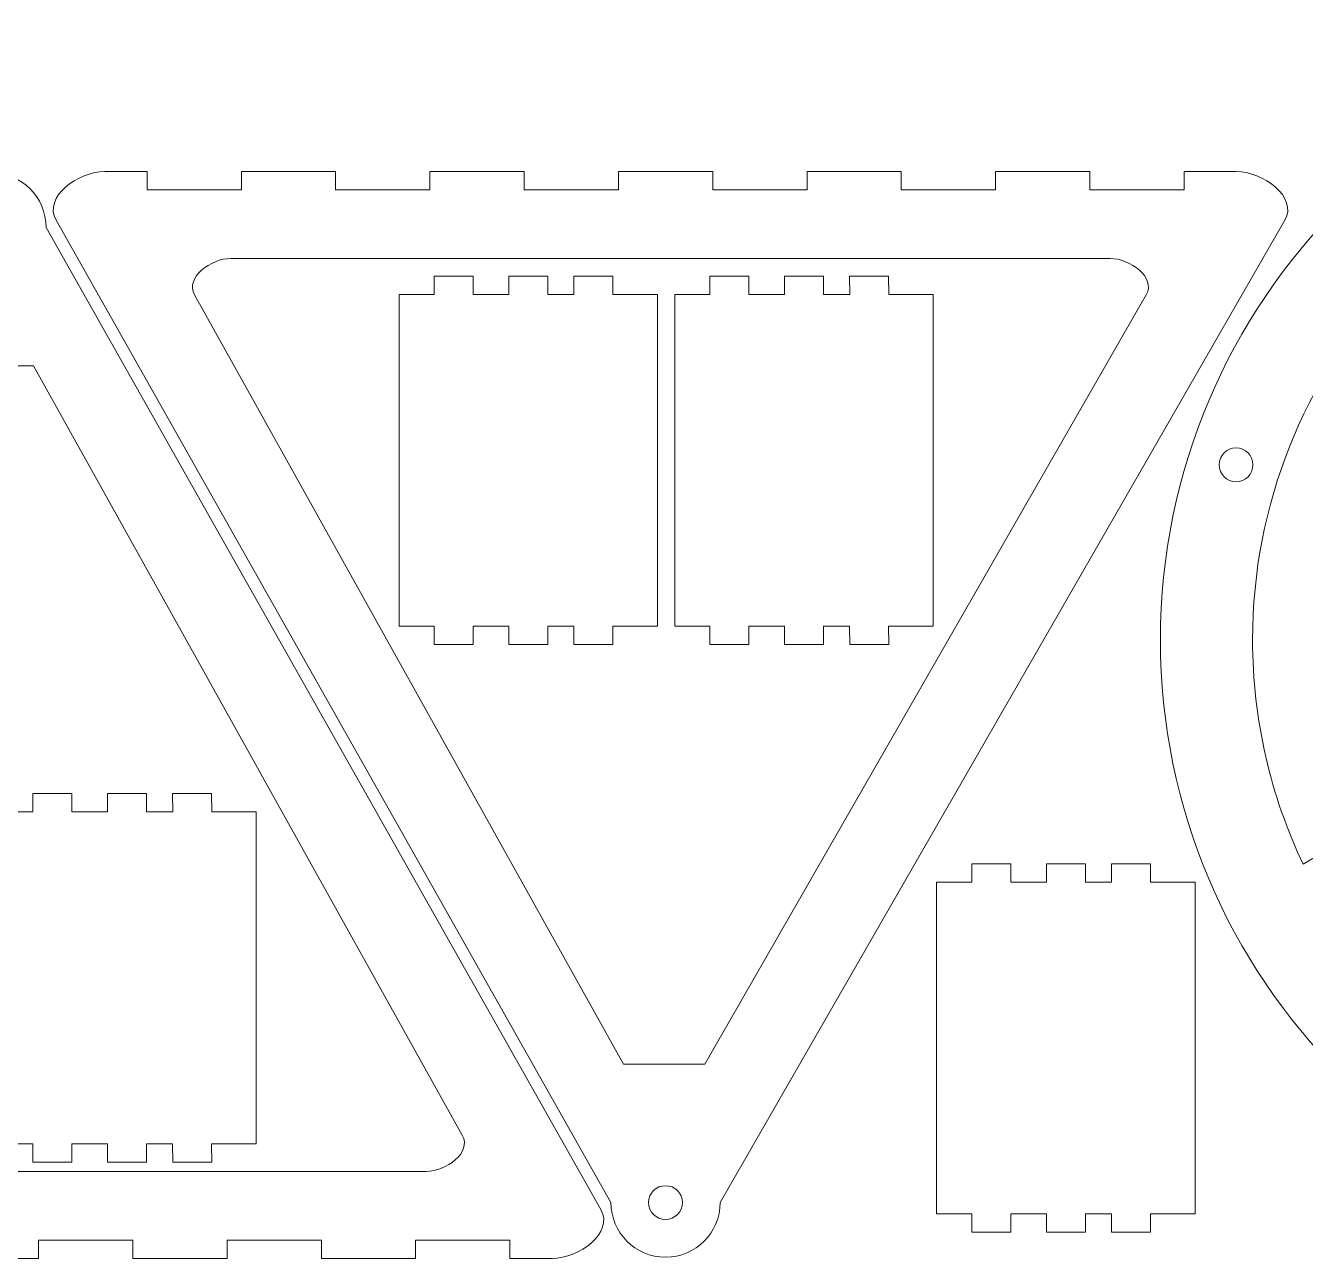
# Model space of a CAD drawing. Header units: millimetres. Extents: x -535 to 505, y -208 to 234.
# Drawn here: x -263.4 to -55.1, y -207.5 to -6.8 of the extents above; entities that cross this region are included whole.
import ezdxf

# ---------------------------------------------------------------- set-up
doc = ezdxf.new("R2010")
doc.units = ezdxf.units.MM
doc.header["$MEASUREMENT"] = 0
doc.layers.add('Capa 1', color=7, linetype='Continuous')

msp = doc.modelspace()

# ---------------------------------------------------------------- linework, layer by layer
at = {"layer": 'Capa 1', "color": 250, "lineweight": 20}
for points, knots in [([(21.3496, -6.7857), (76.5781, -6.7857), (121.3496, -51.5572), (121.3496, -106.7857), (121.3496, -106.7857), (121.3496, -162.0142), (76.5781, -206.7857), (21.3496, -206.7857), (21.3496, -206.7857), (-33.8789, -206.7857), (-78.6504, -162.0142), (-78.6504, -106.7857), (-78.6504, -106.7857), (-78.6504, -51.5572), (-33.8789, -6.7857), (21.3496, -6.7857)], [0, 0, 0, 0, 0.2, 0.2, 0.2, 0.2, 0.4, 0.4, 0.4, 0.4, 0.6, 0.6, 0.6, 0.6, 1, 1, 1, 1]), ([(-55.41, -143.3336), (-60.6927, -132.2629), (-63.6504, -119.8699), (-63.6504, -106.7857), (-63.6504, -106.7857), (-63.6504, -62.3694), (-29.5809, -25.9166), (13.8496, -22.1188), (13.8496, -22.1188), (13.8496, -22.1188), (13.8496, -102.0061), (13.8496, -102.0061), (13.8496, -102.0061), (13.6954, -102.2475), (13.5526, -102.497), (13.4219, -102.7535), (13.4219, -102.7535), (13.4219, -102.7535), (-55.41, -143.3336), (-55.41, -143.3336)], [0, 0, 0, 0, 0.16666667, 0.16666667, 0.16666667, 0.16666667, 0.33333333, 0.33333333, 0.33333333, 0.33333333, 0.5, 0.5, 0.5, 0.5, 0.66666667, 0.66666667, 0.66666667, 0.66666667, 1, 1, 1, 1]), ([(-260.0391, -39.6363), (-260.0391, -39.6363), (-169.7281, -199.5509), (-169.7281, -199.5509), (-169.7281, -199.5509), (-167.5793, -203.3557), (-173.304, -207.4963), (-177.6735, -207.4963), (-177.6735, -207.4963), (-177.6735, -207.4963), (-184.5402, -207.4963), (-184.5402, -207.4963), (-184.5402, -207.4963), (-184.5402, -207.4963), (-184.5402, -204.5385), (-184.5402, -204.5385), (-184.5402, -204.5385), (-184.5402, -204.5385), (-199.8862, -204.5385), (-199.8862, -204.5385), (-199.8862, -204.5385), (-199.8862, -204.5385), (-199.8862, -207.4963), (-199.8862, -207.4963), (-199.8862, -207.4963), (-199.8862, -207.4963), (-215.2322, -207.4963), (-215.2322, -207.4963), (-215.2322, -207.4963), (-215.2322, -207.4963), (-215.2322, -204.5385), (-215.2322, -204.5385), (-215.2322, -204.5385), (-215.2322, -204.5385), (-230.5782, -204.5385), (-230.5782, -204.5385), (-230.5782, -204.5385), (-230.5782, -204.5385), (-230.5782, -207.4963), (-230.5782, -207.4963), (-230.5782, -207.4963), (-230.5782, -207.4963), (-245.9242, -207.4963), (-245.9242, -207.4963), (-245.9242, -207.4963), (-245.9242, -207.4963), (-245.9242, -204.5385), (-245.9242, -204.5385), (-245.9242, -204.5385), (-245.9242, -204.5385), (-261.2702, -204.5385), (-261.2702, -204.5385), (-261.2702, -204.5385), (-261.2702, -204.5385), (-261.2702, -207.4963), (-261.2702, -207.4963), (-261.2702, -207.4963), (-261.2702, -207.4963), (-276.6162, -207.4963), (-276.6162, -207.4963), (-276.6162, -207.4963), (-276.6162, -207.4963), (-276.6162, -204.5385), (-276.6162, -204.5385), (-276.6162, -204.5385), (-276.6162, -204.5385), (-291.9622, -204.5385), (-291.9622, -204.5385), (-291.9622, -204.5385), (-291.9622, -204.5385), (-291.9622, -207.4963), (-291.9622, -207.4963), (-291.9622, -207.4963), (-291.9622, -207.4963), (-307.3082, -207.4963), (-307.3082, -207.4963), (-307.3082, -207.4963), (-307.3082, -207.4963), (-307.3082, -204.5385), (-307.3082, -204.5385), (-307.3082, -204.5385), (-307.3082, -204.5385), (-322.6542, -204.5385), (-322.6542, -204.5385), (-322.6542, -204.5385), (-322.6542, -204.5385), (-322.6542, -207.4963), (-322.6542, -207.4963), (-322.6542, -207.4963), (-322.6542, -207.4963), (-338.0002, -207.4963), (-338.0002, -207.4963), (-338.0002, -207.4963), (-338.0002, -207.4963), (-338.0002, -204.5385), (-338.0002, -204.5385), (-338.0002, -204.5385), (-338.0002, -204.5385), (-353.3462, -204.5385), (-353.3462, -204.5385), (-353.3462, -204.5385), (-353.3462, -204.5385), (-353.3462, -207.4963), (-353.3462, -207.4963), (-353.3462, -207.4963), (-353.3462, -207.4963), (-361.7976, -207.4963), (-361.7976, -207.4963), (-361.7976, -207.4963), (-366.1671, -207.4963), (-371.9208, -203.3397), (-369.743, -199.5509), (-369.743, -199.5509), (-369.743, -199.5509), (-277.8245, -39.6363), (-277.8245, -39.6363), (-277.8245, -39.6363), (-277.8245, -34.725), (-273.8431, -30.7436), (-268.9318, -30.7436), (-268.9318, -30.7436), (-264.0205, -30.7436), (-260.0391, -34.725), (-260.0391, -39.6363)], [0, 0, 0, 0, 0.03125, 0.03125, 0.03125, 0.03125, 0.0625, 0.0625, 0.0625, 0.0625, 0.09375, 0.09375, 0.09375, 0.09375, 0.125, 0.125, 0.125, 0.125, 0.15625, 0.15625, 0.15625, 0.15625, 0.1875, 0.1875, 0.1875, 0.1875, 0.21875, 0.21875, 0.21875, 0.21875, 0.25, 0.25, 0.25, 0.25, 0.28125, 0.28125, 0.28125, 0.28125, 0.3125, 0.3125, 0.3125, 0.3125, 0.34375, 0.34375, 0.34375, 0.34375, 0.375, 0.375, 0.375, 0.375, 0.40625, 0.40625, 0.40625, 0.40625, 0.4375, 0.4375, 0.4375, 0.4375, 0.46875, 0.46875, 0.46875, 0.46875, 0.5, 0.5, 0.5, 0.5, 0.53125, 0.53125, 0.53125, 0.53125, 0.5625, 0.5625, 0.5625, 0.5625, 0.59375, 0.59375, 0.59375, 0.59375, 0.625, 0.625, 0.625, 0.625, 0.65625, 0.65625, 0.65625, 0.65625, 0.6875, 0.6875, 0.6875, 0.6875, 0.71875, 0.71875, 0.71875, 0.71875, 0.75, 0.75, 0.75, 0.75, 0.78125, 0.78125, 0.78125, 0.78125, 0.8125, 0.8125, 0.8125, 0.8125, 0.84375, 0.84375, 0.84375, 0.84375, 0.875, 0.875, 0.875, 0.875, 0.90625, 0.90625, 0.90625, 0.90625, 0.9375, 0.9375, 0.9375, 0.9375, 1, 1, 1, 1]), ([(-168.1014, -198.4035), (-168.1014, -198.4035), (-258.4124, -38.4889), (-258.4124, -38.4889), (-258.4124, -38.4889), (-260.5612, -34.6841), (-254.8365, -30.5435), (-250.467, -30.5435), (-250.467, -30.5435), (-250.467, -30.5435), (-243.6003, -30.5435), (-243.6003, -30.5435), (-243.6003, -30.5435), (-243.6003, -30.5435), (-243.6003, -33.5013), (-243.6003, -33.5013), (-243.6003, -33.5013), (-243.6003, -33.5013), (-228.2543, -33.5013), (-228.2543, -33.5013), (-228.2543, -33.5013), (-228.2543, -33.5013), (-228.2543, -30.5435), (-228.2543, -30.5435), (-228.2543, -30.5435), (-228.2543, -30.5435), (-212.9083, -30.5435), (-212.9083, -30.5435), (-212.9083, -30.5435), (-212.9083, -30.5435), (-212.9083, -33.5013), (-212.9083, -33.5013), (-212.9083, -33.5013), (-212.9083, -33.5013), (-197.5623, -33.5013), (-197.5623, -33.5013), (-197.5623, -33.5013), (-197.5623, -33.5013), (-197.5623, -30.5435), (-197.5623, -30.5435), (-197.5623, -30.5435), (-197.5623, -30.5435), (-182.2163, -30.5435), (-182.2163, -30.5435), (-182.2163, -30.5435), (-182.2163, -30.5435), (-182.2163, -33.5013), (-182.2163, -33.5013), (-182.2163, -33.5013), (-182.2163, -33.5013), (-166.8703, -33.5013), (-166.8703, -33.5013), (-166.8703, -33.5013), (-166.8703, -33.5013), (-166.8703, -30.5435), (-166.8703, -30.5435), (-166.8703, -30.5435), (-166.8703, -30.5435), (-151.5243, -30.5435), (-151.5243, -30.5435), (-151.5243, -30.5435), (-151.5243, -30.5435), (-151.5243, -33.5013), (-151.5243, -33.5013), (-151.5243, -33.5013), (-151.5243, -33.5013), (-136.1783, -33.5013), (-136.1783, -33.5013), (-136.1783, -33.5013), (-136.1783, -33.5013), (-136.1783, -30.5435), (-136.1783, -30.5435), (-136.1783, -30.5435), (-136.1783, -30.5435), (-120.8323, -30.5435), (-120.8323, -30.5435), (-120.8323, -30.5435), (-120.8323, -30.5435), (-120.8323, -33.5013), (-120.8323, -33.5013), (-120.8323, -33.5013), (-120.8323, -33.5013), (-105.4863, -33.5013), (-105.4863, -33.5013), (-105.4863, -33.5013), (-105.4863, -33.5013), (-105.4863, -30.5435), (-105.4863, -30.5435), (-105.4863, -30.5435), (-105.4863, -30.5435), (-90.1403, -30.5435), (-90.1403, -30.5435), (-90.1403, -30.5435), (-90.1403, -30.5435), (-90.1403, -33.5013), (-90.1403, -33.5013), (-90.1403, -33.5013), (-90.1403, -33.5013), (-74.7943, -33.5013), (-74.7943, -33.5013), (-74.7943, -33.5013), (-74.7943, -33.5013), (-74.7943, -30.5435), (-74.7943, -30.5435), (-74.7943, -30.5435), (-74.7943, -30.5435), (-66.3429, -30.5435), (-66.3429, -30.5435), (-66.3429, -30.5435), (-61.9734, -30.5435), (-56.2197, -34.7001), (-58.3975, -38.4889), (-58.3975, -38.4889), (-58.3975, -38.4889), (-150.316, -198.4035), (-150.316, -198.4035), (-150.316, -198.4035), (-150.316, -203.3148), (-154.2974, -207.2962), (-159.2087, -207.2962), (-159.2087, -207.2962), (-164.12, -207.2962), (-168.1014, -203.3148), (-168.1014, -198.4035)], [0, 0, 0, 0, 0.03125, 0.03125, 0.03125, 0.03125, 0.0625, 0.0625, 0.0625, 0.0625, 0.09375, 0.09375, 0.09375, 0.09375, 0.125, 0.125, 0.125, 0.125, 0.15625, 0.15625, 0.15625, 0.15625, 0.1875, 0.1875, 0.1875, 0.1875, 0.21875, 0.21875, 0.21875, 0.21875, 0.25, 0.25, 0.25, 0.25, 0.28125, 0.28125, 0.28125, 0.28125, 0.3125, 0.3125, 0.3125, 0.3125, 0.34375, 0.34375, 0.34375, 0.34375, 0.375, 0.375, 0.375, 0.375, 0.40625, 0.40625, 0.40625, 0.40625, 0.4375, 0.4375, 0.4375, 0.4375, 0.46875, 0.46875, 0.46875, 0.46875, 0.5, 0.5, 0.5, 0.5, 0.53125, 0.53125, 0.53125, 0.53125, 0.5625, 0.5625, 0.5625, 0.5625, 0.59375, 0.59375, 0.59375, 0.59375, 0.625, 0.625, 0.625, 0.625, 0.65625, 0.65625, 0.65625, 0.65625, 0.6875, 0.6875, 0.6875, 0.6875, 0.71875, 0.71875, 0.71875, 0.71875, 0.75, 0.75, 0.75, 0.75, 0.78125, 0.78125, 0.78125, 0.78125, 0.8125, 0.8125, 0.8125, 0.8125, 0.84375, 0.84375, 0.84375, 0.84375, 0.875, 0.875, 0.875, 0.875, 0.90625, 0.90625, 0.90625, 0.90625, 0.9375, 0.9375, 0.9375, 0.9375, 1, 1, 1, 1]), ([(-152.8272, -175.847), (-152.8272, -175.847), (-166.0293, -175.847), (-166.0293, -175.847), (-166.0293, -175.847), (-166.0293, -175.847), (-235.8572, -50.5979), (-235.8572, -50.5979), (-235.8572, -50.5979), (-237.4366, -47.7651), (-233.2026, -44.7), (-229.9593, -44.7), (-229.9593, -44.7), (-229.9593, -44.7), (-86.8532, -44.7), (-86.8532, -44.7), (-86.8532, -44.7), (-83.6099, -44.7), (-79.3408, -47.7843), (-80.9553, -50.5979), (-80.9553, -50.5979), (-80.9553, -50.5979), (-152.8272, -175.847), (-152.8272, -175.847)], [0, 0, 0, 0, 0.14285714, 0.14285714, 0.14285714, 0.14285714, 0.28571429, 0.28571429, 0.28571429, 0.28571429, 0.42857143, 0.42857143, 0.42857143, 0.42857143, 0.57142857, 0.57142857, 0.57142857, 0.57142857, 0.71428571, 0.71428571, 0.71428571, 0.71428571, 1, 1, 1, 1]), ([(-275.3133, -62.1928), (-275.3133, -62.1928), (-262.1112, -62.1928), (-262.1112, -62.1928), (-262.1112, -62.1928), (-262.1112, -62.1928), (-192.2833, -187.4419), (-192.2833, -187.4419), (-192.2833, -187.4419), (-190.7039, -190.2747), (-194.9379, -193.3398), (-198.1812, -193.3398), (-198.1812, -193.3398), (-198.1812, -193.3398), (-341.2873, -193.3398), (-341.2873, -193.3398), (-341.2873, -193.3398), (-344.5306, -193.3398), (-348.7997, -190.2555), (-347.1852, -187.4419), (-347.1852, -187.4419), (-347.1852, -187.4419), (-275.3133, -62.1928), (-275.3133, -62.1928)], [0, 0, 0, 0, 0.14285714, 0.14285714, 0.14285714, 0.14285714, 0.28571429, 0.28571429, 0.28571429, 0.28571429, 0.42857143, 0.42857143, 0.42857143, 0.42857143, 0.57142857, 0.57142857, 0.57142857, 0.57142857, 0.71428571, 0.71428571, 0.71428571, 0.71428571, 1, 1, 1, 1]), ([(-66.3428, -75.5428), (-64.824, -75.5428), (-63.5928, -76.774), (-63.5928, -78.2928), (-63.5928, -78.2928), (-63.5928, -79.8116), (-64.824, -81.0428), (-66.3428, -81.0428), (-66.3428, -81.0428), (-67.8616, -81.0428), (-69.0928, -79.8116), (-69.0928, -78.2928), (-69.0928, -78.2928), (-69.0928, -76.774), (-67.8616, -75.5428), (-66.3428, -75.5428)], [0, 0, 0, 0, 0.2, 0.2, 0.2, 0.2, 0.4, 0.4, 0.4, 0.4, 0.6, 0.6, 0.6, 0.6, 1, 1, 1, 1]), ([(-159.2087, -201.1535), (-160.7275, -201.1535), (-161.9587, -199.9223), (-161.9587, -198.4035), (-161.9587, -198.4035), (-161.9587, -196.8847), (-160.7275, -195.6535), (-159.2087, -195.6535), (-159.2087, -195.6535), (-157.6899, -195.6535), (-156.4587, -196.8847), (-156.4587, -198.4035), (-156.4587, -198.4035), (-156.4587, -199.9223), (-157.6899, -201.1535), (-159.2087, -201.1535)], [0, 0, 0, 0, 0.2, 0.2, 0.2, 0.2, 0.4, 0.4, 0.4, 0.4, 0.6, 0.6, 0.6, 0.6, 1, 1, 1, 1])]:
    msp.add_open_spline(points, degree=3, knots=knots, dxfattribs=at)
at = {"layer": 'Capa 1', "color": 250, "lineweight": 9}
for points in [[(-202.5811, -104.5736), (-202.5811, -104.5736), (-202.5811, -50.5735), (-202.5811, -50.5735), (-202.5811, -50.5735), (-202.5811, -50.5735), (-196.847, -50.5735), (-196.847, -50.5735), (-196.847, -50.5735), (-196.847, -50.5735), (-196.8581, -47.5729), (-196.8581, -47.5729), (-196.8581, -47.5729), (-196.8581, -47.5729), (-190.5077, -47.573), (-190.5077, -47.573), (-190.5077, -47.573), (-190.5077, -47.573), (-190.4966, -50.5735), (-190.4966, -50.5735), (-190.4966, -50.5735), (-190.4966, -50.5735), (-184.7114, -50.5735), (-184.7114, -50.5735), (-184.7114, -50.5735), (-184.7114, -50.5735), (-184.7224, -47.5732), (-184.7224, -47.5732), (-184.7224, -47.5732), (-184.7224, -47.5732), (-178.372, -47.5733), (-178.372, -47.5733), (-178.372, -47.5733), (-178.372, -47.5733), (-178.361, -50.5735), (-178.361, -50.5735), (-178.361, -50.5735), (-178.361, -50.5735), (-174.1097, -50.5735), (-174.1097, -50.5735), (-174.1097, -50.5735), (-174.1097, -50.5735), (-174.1208, -47.5727), (-174.1208, -47.5727), (-174.1208, -47.5727), (-174.1208, -47.5727), (-167.7704, -47.5729), (-167.7704, -47.5729), (-167.7704, -47.5729), (-167.7704, -47.5729), (-167.7593, -50.5735), (-167.7593, -50.5735), (-167.7593, -50.5735), (-167.7593, -50.5735), (-160.5047, -50.5735), (-160.5047, -50.5735), (-160.5047, -50.5735), (-160.5047, -50.5735), (-160.5047, -104.5736), (-160.5047, -104.5736), (-160.5047, -104.5736), (-160.5047, -104.5736), (-167.7704, -104.5736), (-167.7704, -104.5736), (-167.7704, -104.5736), (-167.7704, -104.5736), (-167.7594, -107.5736), (-167.7594, -107.5736), (-167.7594, -107.5736), (-167.7594, -107.5736), (-174.1097, -107.5735), (-174.1097, -107.5735), (-174.1097, -107.5735), (-174.1097, -107.5735), (-174.1208, -104.5736), (-174.1208, -104.5736), (-174.1208, -104.5736), (-174.1208, -104.5736), (-178.372, -104.5736), (-178.372, -104.5736), (-178.372, -104.5736), (-178.372, -104.5736), (-178.361, -107.5741), (-178.361, -107.5741), (-178.361, -107.5741), (-178.361, -107.5741), (-184.7114, -107.574), (-184.7114, -107.574), (-184.7114, -107.574), (-184.7114, -107.574), (-184.7224, -104.5736), (-184.7224, -104.5736), (-184.7224, -104.5736), (-184.7224, -104.5736), (-190.5077, -104.5736), (-190.5077, -104.5736), (-190.5077, -104.5736), (-190.5077, -104.5736), (-190.4966, -107.5737), (-190.4966, -107.5737), (-190.4966, -107.5737), (-190.4966, -107.5737), (-196.847, -107.5737), (-196.847, -107.5737), (-196.847, -107.5737), (-196.847, -107.5737), (-196.8581, -104.5736), (-196.8581, -104.5736), (-196.8581, -104.5736), (-196.8581, -104.5736), (-202.5811, -104.5736), (-202.5811, -104.5736)], [(-157.7078, -104.5736), (-157.7078, -104.5736), (-157.7078, -50.5735), (-157.7078, -50.5735), (-157.7078, -50.5735), (-157.7078, -50.5735), (-151.9737, -50.5735), (-151.9737, -50.5735), (-151.9737, -50.5735), (-151.9737, -50.5735), (-151.9848, -47.5729), (-151.9848, -47.5729), (-151.9848, -47.5729), (-151.9848, -47.5729), (-145.6344, -47.573), (-145.6344, -47.573), (-145.6344, -47.573), (-145.6344, -47.573), (-145.6233, -50.5735), (-145.6233, -50.5735), (-145.6233, -50.5735), (-145.6233, -50.5735), (-139.8381, -50.5735), (-139.8381, -50.5735), (-139.8381, -50.5735), (-139.8381, -50.5735), (-139.8491, -47.5732), (-139.8491, -47.5732), (-139.8491, -47.5732), (-139.8491, -47.5732), (-133.4987, -47.5733), (-133.4987, -47.5733), (-133.4987, -47.5733), (-133.4987, -47.5733), (-133.4877, -50.5735), (-133.4877, -50.5735), (-133.4877, -50.5735), (-133.4877, -50.5735), (-129.2364, -50.5735), (-129.2364, -50.5735), (-129.2364, -50.5735), (-129.2364, -50.5735), (-129.2475, -47.5727), (-129.2475, -47.5727), (-129.2475, -47.5727), (-129.2475, -47.5727), (-122.8971, -47.5729), (-122.8971, -47.5729), (-122.8971, -47.5729), (-122.8971, -47.5729), (-122.886, -50.5735), (-122.886, -50.5735), (-122.886, -50.5735), (-122.886, -50.5735), (-115.6314, -50.5735), (-115.6314, -50.5735), (-115.6314, -50.5735), (-115.6314, -50.5735), (-115.6314, -104.5736), (-115.6314, -104.5736), (-115.6314, -104.5736), (-115.6314, -104.5736), (-122.8971, -104.5736), (-122.8971, -104.5736), (-122.8971, -104.5736), (-122.8971, -104.5736), (-122.8861, -107.5736), (-122.8861, -107.5736), (-122.8861, -107.5736), (-122.8861, -107.5736), (-129.2364, -107.5735), (-129.2364, -107.5735), (-129.2364, -107.5735), (-129.2364, -107.5735), (-129.2475, -104.5736), (-129.2475, -104.5736), (-129.2475, -104.5736), (-129.2475, -104.5736), (-133.4987, -104.5736), (-133.4987, -104.5736), (-133.4987, -104.5736), (-133.4987, -104.5736), (-133.4877, -107.5741), (-133.4877, -107.5741), (-133.4877, -107.5741), (-133.4877, -107.5741), (-139.8381, -107.574), (-139.8381, -107.574), (-139.8381, -107.574), (-139.8381, -107.574), (-139.8491, -104.5736), (-139.8491, -104.5736), (-139.8491, -104.5736), (-139.8491, -104.5736), (-145.6344, -104.5736), (-145.6344, -104.5736), (-145.6344, -104.5736), (-145.6344, -104.5736), (-145.6233, -107.5737), (-145.6233, -107.5737), (-145.6233, -107.5737), (-145.6233, -107.5737), (-151.9737, -107.5737), (-151.9737, -107.5737), (-151.9737, -107.5737), (-151.9737, -107.5737), (-151.9848, -104.5736), (-151.9848, -104.5736), (-151.9848, -104.5736), (-151.9848, -104.5736), (-157.7078, -104.5736), (-157.7078, -104.5736)], [(-267.9029, -188.8173), (-267.9029, -188.8173), (-267.9029, -134.8172), (-267.9029, -134.8172), (-267.9029, -134.8172), (-267.9029, -134.8172), (-262.1688, -134.8172), (-262.1688, -134.8172), (-262.1688, -134.8172), (-262.1688, -134.8172), (-262.1799, -131.8166), (-262.1799, -131.8166), (-262.1799, -131.8166), (-262.1799, -131.8166), (-255.8295, -131.8167), (-255.8295, -131.8167), (-255.8295, -131.8167), (-255.8295, -131.8167), (-255.8184, -134.8172), (-255.8184, -134.8172), (-255.8184, -134.8172), (-255.8184, -134.8172), (-250.0332, -134.8172), (-250.0332, -134.8172), (-250.0332, -134.8172), (-250.0332, -134.8172), (-250.0442, -131.8169), (-250.0442, -131.8169), (-250.0442, -131.8169), (-250.0442, -131.8169), (-243.6938, -131.817), (-243.6938, -131.817), (-243.6938, -131.817), (-243.6938, -131.817), (-243.6828, -134.8172), (-243.6828, -134.8172), (-243.6828, -134.8172), (-243.6828, -134.8172), (-239.4315, -134.8172), (-239.4315, -134.8172), (-239.4315, -134.8172), (-239.4315, -134.8172), (-239.4426, -131.8164), (-239.4426, -131.8164), (-239.4426, -131.8164), (-239.4426, -131.8164), (-233.0922, -131.8166), (-233.0922, -131.8166), (-233.0922, -131.8166), (-233.0922, -131.8166), (-233.0811, -134.8172), (-233.0811, -134.8172), (-233.0811, -134.8172), (-233.0811, -134.8172), (-225.8265, -134.8172), (-225.8265, -134.8172), (-225.8265, -134.8172), (-225.8265, -134.8172), (-225.8265, -188.8173), (-225.8265, -188.8173), (-225.8265, -188.8173), (-225.8265, -188.8173), (-233.0922, -188.8173), (-233.0922, -188.8173), (-233.0922, -188.8173), (-233.0922, -188.8173), (-233.0812, -191.8173), (-233.0812, -191.8173), (-233.0812, -191.8173), (-233.0812, -191.8173), (-239.4315, -191.8172), (-239.4315, -191.8172), (-239.4315, -191.8172), (-239.4315, -191.8172), (-239.4426, -188.8173), (-239.4426, -188.8173), (-239.4426, -188.8173), (-239.4426, -188.8173), (-243.6938, -188.8173), (-243.6938, -188.8173), (-243.6938, -188.8173), (-243.6938, -188.8173), (-243.6828, -191.8178), (-243.6828, -191.8178), (-243.6828, -191.8178), (-243.6828, -191.8178), (-250.0332, -191.8177), (-250.0332, -191.8177), (-250.0332, -191.8177), (-250.0332, -191.8177), (-250.0442, -188.8173), (-250.0442, -188.8173), (-250.0442, -188.8173), (-250.0442, -188.8173), (-255.8295, -188.8173), (-255.8295, -188.8173), (-255.8295, -188.8173), (-255.8295, -188.8173), (-255.8184, -191.8174), (-255.8184, -191.8174), (-255.8184, -191.8174), (-255.8184, -191.8174), (-262.1688, -191.8174), (-262.1688, -191.8174), (-262.1688, -191.8174), (-262.1688, -191.8174), (-262.1799, -188.8173), (-262.1799, -188.8173), (-262.1799, -188.8173), (-262.1799, -188.8173), (-267.9029, -188.8173), (-267.9029, -188.8173)], [(-115.0795, -200.2469), (-115.0795, -200.2469), (-115.0795, -146.2468), (-115.0795, -146.2468), (-115.0795, -146.2468), (-115.0795, -146.2468), (-109.3454, -146.2468), (-109.3454, -146.2468), (-109.3454, -146.2468), (-109.3454, -146.2468), (-109.3565, -143.2462), (-109.3565, -143.2462), (-109.3565, -143.2462), (-109.3565, -143.2462), (-103.0061, -143.2463), (-103.0061, -143.2463), (-103.0061, -143.2463), (-103.0061, -143.2463), (-102.995, -146.2468), (-102.995, -146.2468), (-102.995, -146.2468), (-102.995, -146.2468), (-97.2098, -146.2468), (-97.2098, -146.2468), (-97.2098, -146.2468), (-97.2098, -146.2468), (-97.2208, -143.2465), (-97.2208, -143.2465), (-97.2208, -143.2465), (-97.2208, -143.2465), (-90.8704, -143.2466), (-90.8704, -143.2466), (-90.8704, -143.2466), (-90.8704, -143.2466), (-90.8594, -146.2468), (-90.8594, -146.2468), (-90.8594, -146.2468), (-90.8594, -146.2468), (-86.6081, -146.2468), (-86.6081, -146.2468), (-86.6081, -146.2468), (-86.6081, -146.2468), (-86.6192, -143.246), (-86.6192, -143.246), (-86.6192, -143.246), (-86.6192, -143.246), (-80.2688, -143.2462), (-80.2688, -143.2462), (-80.2688, -143.2462), (-80.2688, -143.2462), (-80.2577, -146.2468), (-80.2577, -146.2468), (-80.2577, -146.2468), (-80.2577, -146.2468), (-73.0031, -146.2468), (-73.0031, -146.2468), (-73.0031, -146.2468), (-73.0031, -146.2468), (-73.0031, -200.2469), (-73.0031, -200.2469), (-73.0031, -200.2469), (-73.0031, -200.2469), (-80.2688, -200.2469), (-80.2688, -200.2469), (-80.2688, -200.2469), (-80.2688, -200.2469), (-80.2578, -203.2469), (-80.2578, -203.2469), (-80.2578, -203.2469), (-80.2578, -203.2469), (-86.6081, -203.2468), (-86.6081, -203.2468), (-86.6081, -203.2468), (-86.6081, -203.2468), (-86.6192, -200.2469), (-86.6192, -200.2469), (-86.6192, -200.2469), (-86.6192, -200.2469), (-90.8704, -200.2469), (-90.8704, -200.2469), (-90.8704, -200.2469), (-90.8704, -200.2469), (-90.8594, -203.2474), (-90.8594, -203.2474), (-90.8594, -203.2474), (-90.8594, -203.2474), (-97.2098, -203.2473), (-97.2098, -203.2473), (-97.2098, -203.2473), (-97.2098, -203.2473), (-97.2208, -200.2469), (-97.2208, -200.2469), (-97.2208, -200.2469), (-97.2208, -200.2469), (-103.0061, -200.2469), (-103.0061, -200.2469), (-103.0061, -200.2469), (-103.0061, -200.2469), (-102.995, -203.247), (-102.995, -203.247), (-102.995, -203.247), (-102.995, -203.247), (-109.3454, -203.247), (-109.3454, -203.247), (-109.3454, -203.247), (-109.3454, -203.247), (-109.3565, -200.2469), (-109.3565, -200.2469), (-109.3565, -200.2469), (-109.3565, -200.2469), (-115.0795, -200.2469), (-115.0795, -200.2469)]]:
    msp.add_open_spline(points, degree=3, knots=[0, 0, 0, 0, 0.03448276, 0.03448276, 0.03448276, 0.03448276, 0.06896552, 0.06896552, 0.06896552, 0.06896552, 0.10344828, 0.10344828, 0.10344828, 0.10344828, 0.13793103, 0.13793103, 0.13793103, 0.13793103, 0.17241379, 0.17241379, 0.17241379, 0.17241379, 0.20689655, 0.20689655, 0.20689655, 0.20689655, 0.24137931, 0.24137931, 0.24137931, 0.24137931, 0.27586207, 0.27586207, 0.27586207, 0.27586207, 0.31034483, 0.31034483, 0.31034483, 0.31034483, 0.34482759, 0.34482759, 0.34482759, 0.34482759, 0.37931034, 0.37931034, 0.37931034, 0.37931034, 0.4137931, 0.4137931, 0.4137931, 0.4137931, 0.44827586, 0.44827586, 0.44827586, 0.44827586, 0.48275862, 0.48275862, 0.48275862, 0.48275862, 0.51724138, 0.51724138, 0.51724138, 0.51724138, 0.55172414, 0.55172414, 0.55172414, 0.55172414, 0.5862069, 0.5862069, 0.5862069, 0.5862069, 0.62068966, 0.62068966, 0.62068966, 0.62068966, 0.65517241, 0.65517241, 0.65517241, 0.65517241, 0.68965517, 0.68965517, 0.68965517, 0.68965517, 0.72413793, 0.72413793, 0.72413793, 0.72413793, 0.75862069, 0.75862069, 0.75862069, 0.75862069, 0.79310345, 0.79310345, 0.79310345, 0.79310345, 0.82758621, 0.82758621, 0.82758621, 0.82758621, 0.86206897, 0.86206897, 0.86206897, 0.86206897, 0.89655172, 0.89655172, 0.89655172, 0.89655172, 0.93103448, 0.93103448, 0.93103448, 0.93103448, 1, 1, 1, 1], dxfattribs=at)

doc.saveas('drawing.dxf')
